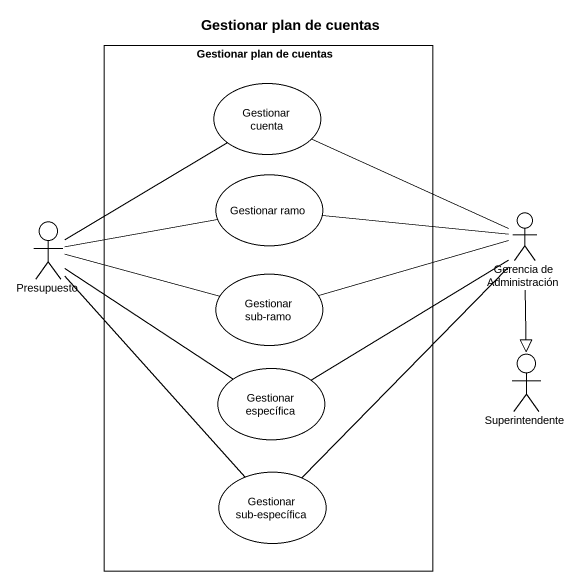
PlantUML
@startuml
title Gestionar plan de cuentas
rectangle "Gestionar plan de cuentas" as Gestionar_plan_de_cuentas {
  usecase "Gestionar cuenta" as Gestionar_cuenta
  usecase "Gestionar ramo" as Gestionar_ramo
  usecase "Gestionar sub-ramo" as Gestionar_sub_ramo
  usecase "Gestionar específica" as Gestionar_específica
  usecase "Gestionar sub-específica" as Gestionar_sub_específica
}
actor Presupuesto
actor "Gerencia de Administración" as Gerencia_de_Administración
actor Superintendente
Presupuesto -up- Gestionar_cuenta
Presupuesto -right- Gestionar_ramo
Presupuesto -right- Gestionar_sub_ramo
Presupuesto -- Gestionar_específica
Presupuesto -- Gestionar_sub_específica
Gerencia_de_Administración -left- Gestionar_cuenta
Gerencia_de_Administración -left- Gestionar_ramo
Gerencia_de_Administración -left- Gestionar_sub_ramo
Gerencia_de_Administración --|> Superintendente
Gerencia_de_Administración -- Gestionar_específica
Gerencia_de_Administración -- Gestionar_sub_específica
@enduml
